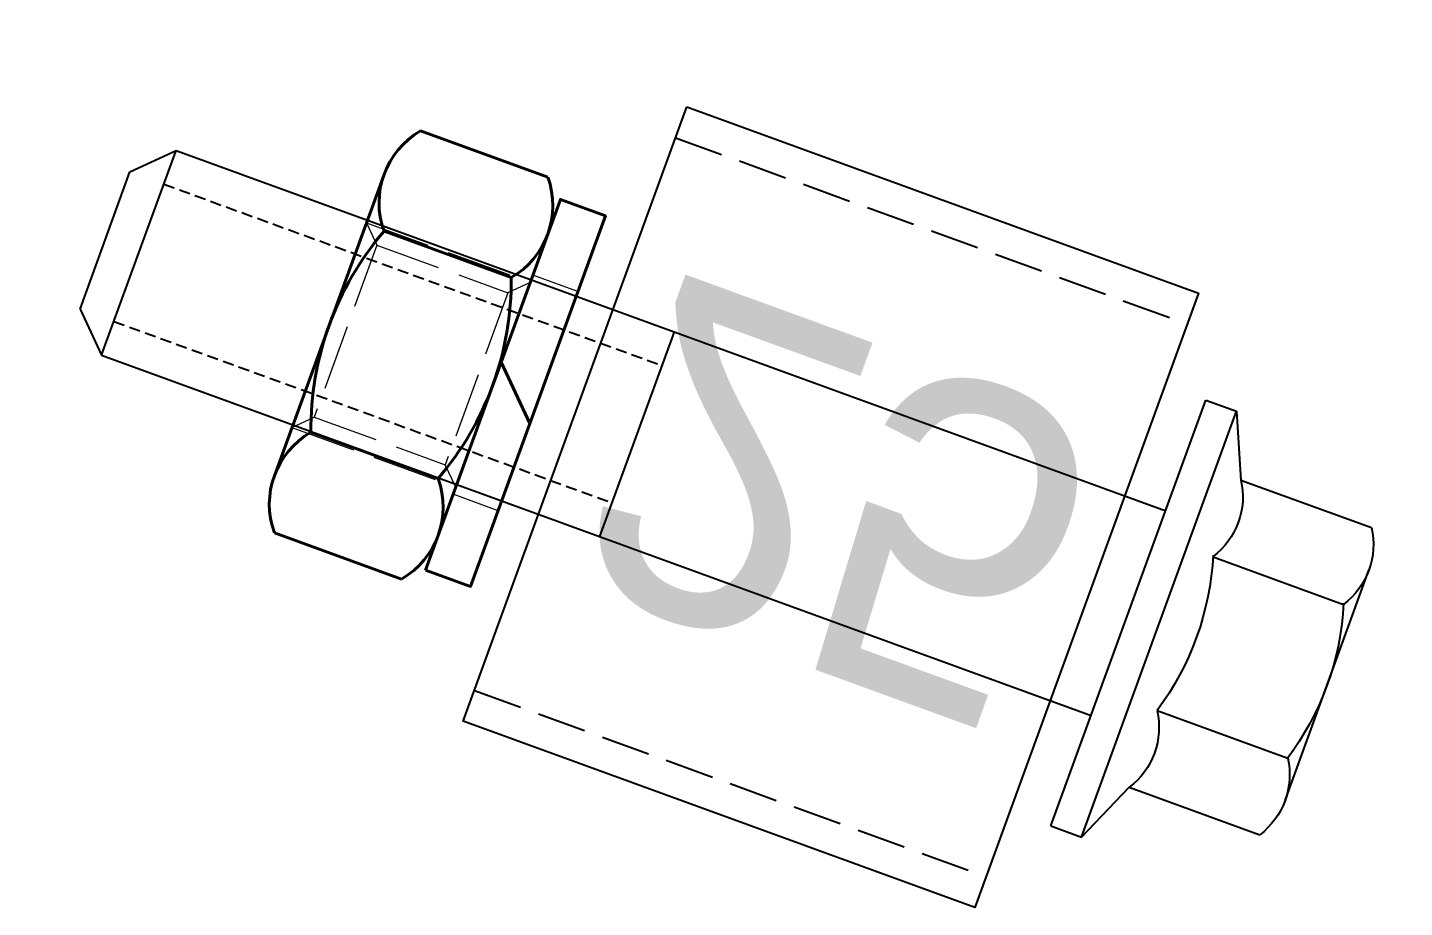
# Model space of a CAD drawing. Header units: millimetres. Extents: x -383313 to -161684, y -117025 to 99224.
# Drawn here: x -335386.9 to -335323.7, y 29764.6 to 29805 of the extents above; entities that cross this region are included whole.
import ezdxf

# ---------------------------------------------------------------- set-up
doc = ezdxf.new("R2010")
doc.units = ezdxf.units.MM
doc.header["$MEASUREMENT"] = 0
for name, pattern in [('DASHED', [0.75, 0.5, -0.25]), ('ESKD_shtrih', [4, 3, -1]), ('GR-201-P$0$GEN3A', [3.125, 2.25, -0.875])]:
    doc.linetypes.add(name, pattern=pattern)
doc.layers.add('Ограждение конвейеров', color=3, linetype='Continuous')
doc.layers.add('ОСНОВНАЯ', color=7, linetype='Continuous', lineweight=40)
doc.layers.add('ШТРИХОВАЯ', color=3, linetype='ESKD_shtrih', lineweight=13)

# ---------------------------------------------------------------- blocks, each defined once
blk = doc.blocks.new('Держатель ограждения 25')
at = {"layer": 'Ограждение конвейеров', "color": 41, "linetype": 'GR-201-P$0$GEN3A'}
for p, q in [((-25, 13.5), (0, 13.5)), ((-25, -13.5), (0, -13.5))]:
    blk.add_line(p, q, dxfattribs=at)
at = {"layer": 'Ограждение конвейеров', "color": 41}
blk.add_lwpolyline([(-25, -15), (0, -15), (0, 15), (-25, 15)], close=True, dxfattribs=at)
blk.add_text('25', height=15, dxfattribs=at).set_placement((-23.433, -7.75))
blk = doc.blocks.new('Hex Flange Screw - 10 x 50 mm side')
at = {"color": 0, "linetype": 'Continuous'}
for p, q in [((-1.476, 10.236), (-2.722, 7.387)), ((-1.476, -10.236), (-1.476, 10.236)), ((0, 10.236), (-1.476, 10.236)), ((0, -10.236), (0, 10.236)), ((-2.722, 7.387), (-9.002, 7.387)), ((-9.547, -5.541), (-9.547, 5.541)), ((47.588, 4.921), (0, 4.921)), ((23.622, -4.921), (23.622, 4.921)), ((49.213, 3.297), (47.588, 4.921)), ((47.588, -4.921), (47.588, 4.921)), ((-2.722, 3.694), (-9.002, 3.694)), ((49.213, -3.297), (49.213, 3.297)), ((-2.722, -3.694), (-9.002, -3.694)), ((49.213, -3.297), (47.588, -4.921)), ((47.588, -4.921), (0, -4.921)), ((-2.722, -7.387), (-9.002, -7.387)), ((-1.476, -10.236), (-2.722, -7.387)), ((0, -10.236), (-1.476, -10.236))]:
    blk.add_line(p, q, dxfattribs=at)
at = {"color": 0, "linetype": 'DASHED'}
for p, q in [((47.588, 3.297), (23.622, 3.297)), ((47.588, -3.297), (23.622, -3.297))]:
    blk.add_line(p, q, dxfattribs=at)
at = {"color": 0, "linetype": 'Continuous'}
for centre, radius, start, end in [((-6.144, 5.541), 3.403, 147.13278, 212.86722), ((0.137, 5.541), 3.403, 147.13278, 212.86722), ((3.248, 0), 12.795, 163, 197), ((9.529, 0), 12.795, 162.88, 196.77865), ((-6.144, -5.541), 3.403, 147.13278, 212.86722), ((0.137, -5.541), 3.403, 147.13278, 212.86722)]:
    blk.add_arc(centre, radius, start, end, dxfattribs=at)
blk = doc.blocks.new('din934_М10')
at = {"layer": 'ОСНОВНАЯ'}
for p, q in [((0.893, 9.815), (7.107, 9.815)), ((0, 7.361), (0, -7.361)), ((8, 7.361), (8, -7.361)), ((7.107, 4.907), (0.893, 4.907)), ((7.107, -4.907), (0.893, -4.907)), ((7.107, -9.815), (0.893, -9.815))]:
    blk.add_line(p, q, dxfattribs=at)
for centre, radius, start, end in [((3.817, 7.361), 3.817, 140, 220), ((4.183, 7.361), 3.817, 320, 40), ((13.93, 0), 13.93, 159.37179, 200.62821), ((-5.93, 0), 13.93, 339.37179, 20.62821), ((3.817, -7.361), 3.817, 140, 220), ((4.183, -7.361), 3.817, 320, 40)]:
    blk.add_arc(centre, radius, start, end, dxfattribs=at)
at = {"layer": 'ШТРИХОВАЯ'}
for p, q in [((8, 5), (0, 5)), ((0, 5), (0.8, 4.2)), ((8, 5), (7.2, 4.2)), ((7.2, 4.2), (0.8, 4.2)), ((0.8, 4.2), (0.8, -4.2)), ((7.2, 4.2), (7.2, -4.2)), ((0, -5), (0.8, -4.2)), ((7.2, -4.2), (0.8, -4.2)), ((8, -5), (7.2, -4.2)), ((8, -5), (0, -5))]:
    blk.add_line(p, q, dxfattribs=at)
blk = doc.blocks.new('DIN127_10')
at = {"layer": 'ОСНОВНАЯ'}
blk.add_line((2.2, 1.1), (0, -1.1), dxfattribs=at)
blk.add_lwpolyline([(2.2, -9.05), (2.2, 9.05), (0, 9.05), (0, -9.05)], close=True, dxfattribs=at)
at = {"layer": 'ШТРИХОВАЯ'}
for p, q in [((0, 5.35), (2.2, 5.35)), ((0, -5.35), (2.2, -5.35))]:
    blk.add_line(p, q, dxfattribs=at)

msp = doc.modelspace()

# ---------------------------------------------------------------- block references
at = {"xscale": -1.016002032004053, "yscale": 1.016002032004053, "zscale": 1.016002032004053, "rotation": 339.9999999999914}
msp.add_blockref('Hex Flange Screw - 10 x 50 mm side', (-335336.37165, 29778.0907), dxfattribs=at)
at = {"xscale": -1, "rotation": 339.9999999999933}
for name, p in [('din934_М10', (-335365.54704, 29788.56993)), ('DIN127_10', (-335363.47971, 29787.81749))]:
    msp.add_blockref(name, p, dxfattribs=at)
at = {"layer": 'Ограждение конвейеров', "xscale": -1}
for rotation in [160.0000000000144, 159.9999999999914]:
    msp.add_blockref('Держатель ограждения 25', (-335338.28778, 29778.67378), dxfattribs=dict(at, rotation=rotation))

doc.saveas('drawing.dxf')
